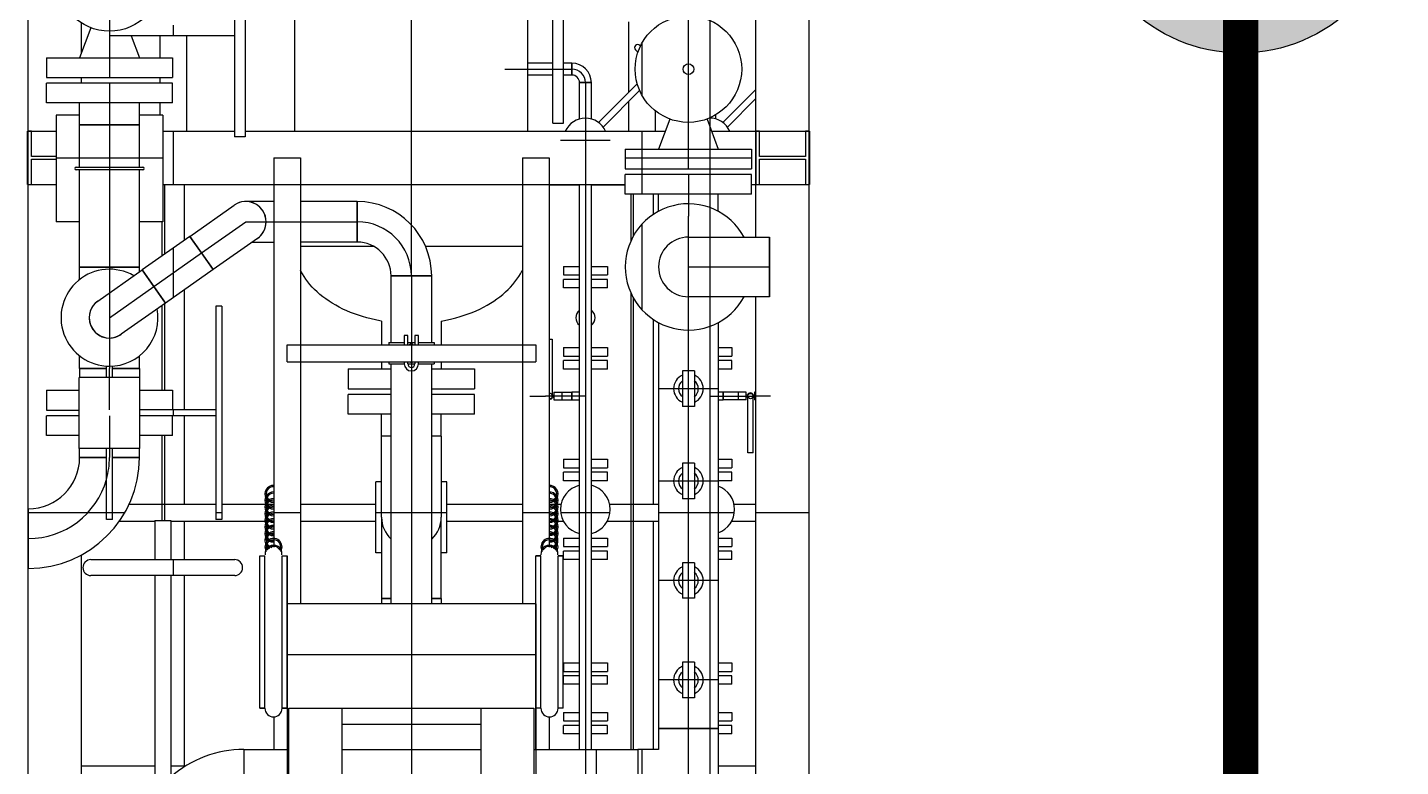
# Model space of a CAD drawing. Header units: inches. Extents: x 517790 to 538444, y 301815 to 302461.
# Drawn here: x 517886.375 to 517890.37, y 302329.163 to 302331.314 of the extents above; entities that cross this region are included whole.
import ezdxf

# ---------------------------------------------------------------- set-up
doc = ezdxf.new("R2010")
doc.units = ezdxf.units.IN
doc.header["$MEASUREMENT"] = 0
doc.layers.add('电气-接地设计-接地线', color=3, linetype='接地线')
doc.layers.add('硅胶总平面底图 工艺装置区', color=253, linetype='Continuous')
doc.styles.add('EESLTYPE', font='TXT.shx')
doc.linetypes.add('接地线', pattern='A,500,["/",EESLTYPE,S=200,R=0,X=0,Y=-100],-200,60,-200', length=960)

# ---------------------------------------------------------------- blocks, each defined once
blk = doc.blocks.new('PTJD2')
at = {"linetype": 'Continuous'}
blk.add_hatch(color=0, dxfattribs=at).paths.add_polyline_path([(150, 0, 1), (-150, 0, 1)])
at = {"color": 0, "linetype": 'Continuous'}
blk.add_circle((0, 0), 150, dxfattribs=at)

msp = doc.modelspace()

# ---------------------------------------------------------------- linework, layer by layer
at = {"layer": '电气-接地设计-接地线', "color": 1, "linetype": '接地线', "ltscale": 0.005, "const_width": 0.1033}
for points in [[(517889.9046, 302320.6489), (517889.9046, 302335.6063)], [(517889.9046, 302326.8538), (517889.9046, 302329.27)]]:
    msp.add_lwpolyline(points, dxfattribs=at)
at = {"layer": '硅胶总平面底图 工艺装置区', "color": 253, "linetype": 'Continuous', "lineweight": -3}
for p, q in [((517886.3758, 302332.8901), (517886.3758, 302329.9134)), ((517888.4941, 302330.7039), (517888.4941, 302332.5254)), ((517888.6491, 302330.7039), (517888.6491, 302332.5308)), ((517887.1529, 302331.0117), (517887.1529, 302331.8564)), ((517886.6135, 302331.7485), (517886.6135, 302331.1679)), ((517887.4918, 302330.5907), (517887.4918, 302331.7014)), ((517886.9772, 302331.6153), (517886.9772, 302331.3053)), ((517887.0082, 302331.6153), (517887.0082, 302331.3053)), ((517887.8307, 302331.0117), (517887.8307, 302331.4915)), ((517888.2978, 302330.9022), (517888.2978, 302331.4828)), ((517886.5308, 302331.3271), (517886.5308, 302331.2368)), ((517886.7995, 302331.2898), (517886.7995, 302331.3208)), ((517887.9031, 302331.0355), (517887.9031, 302331.3455)), ((517887.9341, 302331.0355), (517887.9341, 302331.3455)), ((517888.1247, 302331.1254), (517888.1247, 302331.33)), ((517888.3598, 302331.3346), (517888.3598, 302331.0505)), ((517886.5593, 302331.313), (517886.5266, 302331.2254)), ((517886.6135, 302331.3032), (517886.6135, 302331.2898)), ((517886.9772, 302331.2898), (517886.6135, 302331.2898)), ((517886.6764, 302331.2898), (517886.7004, 302331.2254)), ((517886.7607, 302331.2253), (517886.7607, 302331.2898)), ((517886.8382, 302331.0117), (517886.8382, 302331.2898)), ((517886.9772, 302331.3053), (517886.9772, 302330.9953)), ((517887.0082, 302331.3053), (517887.0082, 302330.9953)), ((517888.1508, 302331.2415), (517888.1438, 302331.2485)), ((517888.1568, 302331.2615), (517888.1583, 302331.26)), ((517888.1635, 302331.1152), (517888.1635, 302331.2699)), ((517886.4298, 302331.2253), (517886.6135, 302331.2253)), ((517886.4298, 302331.2253), (517886.4298, 302331.1679)), ((517886.5266, 302331.2254), (517886.6135, 302331.2254)), ((517886.5308, 302331.2254), (517886.5308, 302331.2253)), ((517886.6135, 302331.2254), (517886.7004, 302331.2254)), ((517886.6135, 302331.2253), (517886.7972, 302331.2253)), ((517886.7972, 302331.2253), (517886.7972, 302331.1679)), ((517887.9031, 302331.2098), (517887.8307, 302331.2098)), ((517887.9588, 302331.2098), (517887.9341, 302331.2098)), ((517887.9588, 302331.2098), (517887.9588, 302331.1753)), ((517887.9588, 302331.1753), (517887.9588, 302331.2098)), ((517886.4298, 302331.1679), (517886.6135, 302331.1679)), ((517886.5308, 302331.1679), (517886.5308, 302331.1514)), ((517886.6135, 302331.1679), (517886.7972, 302331.1679)), ((517886.7607, 302331.1514), (517886.7607, 302331.1679)), ((517887.7633, 302331.1925), (517887.8273, 302331.1925)), ((517887.8273, 302331.1925), (517887.8307, 302331.1925)), ((517887.8307, 302331.1925), (517887.9031, 302331.1925)), ((517887.9031, 302331.1753), (517887.8307, 302331.1753)), ((517887.9031, 302331.1925), (517887.9341, 302331.1925)), ((517887.9341, 302331.1925), (517887.9588, 302331.1925)), ((517887.9588, 302331.1753), (517887.9341, 302331.1753)), ((517887.9588, 302331.1925), (517887.9588, 302331.1925)), ((517887.9588, 302331.1925), (517887.9588, 302331.1925)), ((517886.6135, 302331.1514), (517886.4298, 302331.1514)), ((517886.4298, 302331.094), (517886.4298, 302331.1514)), ((517886.6135, 302331.1514), (517886.6135, 302331.0301)), ((517886.7972, 302331.1514), (517886.6135, 302331.1514)), ((517886.7972, 302331.094), (517886.7972, 302331.1514)), ((517888.0154, 302331.1532), (517887.9809, 302331.1532)), ((517887.9809, 302331.1532), (517888.0154, 302331.1532)), ((517887.9809, 302331.0475), (517887.9809, 302331.1532)), ((517887.9981, 302331.1532), (517887.9981, 302331.1532)), ((517887.9981, 302331.1532), (517887.9981, 302331.1532)), ((517887.9981, 302331.1532), (517887.9981, 302331.0498)), ((517888.0154, 302331.0475), (517888.0154, 302331.1532)), ((517888.1489, 302331.1496), (517888.0364, 302331.0371)), ((517888.1558, 302331.1305), (517888.0494, 302331.0241)), ((517888.4941, 302331.1332), (517888.3981, 302331.0371)), ((517886.6135, 302331.094), (517886.4298, 302331.094)), ((517886.5266, 302331.0301), (517886.5266, 302331.094)), ((517886.7972, 302331.094), (517886.6135, 302331.094)), ((517886.7004, 302331.0301), (517886.7004, 302331.094)), ((517886.7607, 302331.0582), (517886.7607, 302331.094)), ((517888.1247, 302331.0117), (517888.1247, 302331.0995)), ((517888.4941, 302331.1072), (517888.4111, 302331.0241)), ((517886.5266, 302331.0582), (517886.4585, 302331.0582)), ((517886.4585, 302331.0582), (517886.4585, 302330.7482)), ((517886.7685, 302331.0582), (517886.7004, 302331.0582)), ((517886.7685, 302331.0582), (517886.7685, 302330.7482)), ((517887.9031, 302331.0355), (517887.9341, 302331.0355)), ((517887.9981, 302331.0498), (517887.9981, 302331.0252)), ((517888.2022, 302331.0117), (517888.2022, 302331.0705)), ((517888.2436, 302331.0473), (517888.2109, 302330.9597)), ((517888.352, 302331.0473), (517888.3847, 302330.9597)), ((517888.3598, 302331.0505), (517888.3598, 302331.0498)), ((517888.3598, 302331.0498), (517888.3598, 302331.0252)), ((517888.3771, 302331.0475), (517888.3771, 302331.0593)), ((517886.3748, 302331.0117), (517886.3758, 302331.0117)), ((517886.3748, 302331.0117), (517886.3758, 302331.0117)), ((517886.3748, 302330.8567), (517886.3748, 302331.0117)), ((517886.3748, 302330.8567), (517886.3748, 302331.0117)), ((517886.3758, 302331.0117), (517886.3758, 302330.8567)), ((517886.3862, 302331.0117), (517886.3758, 302331.0117)), ((517886.3758, 302331.0117), (517886.4585, 302331.0117)), ((517886.3758, 302330.8567), (517886.3758, 302331.0117)), ((517886.3862, 302330.9378), (517886.3862, 302331.0117)), ((517886.5266, 302331.0301), (517886.7004, 302331.0301)), ((517886.5266, 302330.9073), (517886.5266, 302331.0301)), ((517886.6135, 302331.0301), (517886.5266, 302331.0301)), ((517886.6135, 302331.0301), (517886.6135, 302330.9073)), ((517886.7004, 302331.0301), (517886.6135, 302331.0301)), ((517886.7004, 302330.9073), (517886.7004, 302331.0301)), ((517886.7685, 302331.0117), (517886.9772, 302331.0117)), ((517886.7995, 302330.9342), (517886.7995, 302331.0117)), ((517887.0082, 302330.9953), (517886.9772, 302330.9953)), ((517887.0082, 302331.0117), (517888.2303, 302331.0117)), ((517887.9981, 302331.0252), (517887.9981, 302331.0252)), ((517887.9981, 302331.0252), (517887.9981, 302330.9859)), ((517888.1635, 302330.9342), (517888.1635, 302331.0117)), ((517888.3598, 302331.0252), (517888.3598, 302330.9859)), ((517888.3598, 302331.0252), (517888.3598, 302331.0252)), ((517888.3653, 302331.0117), (517888.6491, 302331.0117)), ((517888.4941, 302331.0117), (517888.4941, 302330.8567)), ((517888.5045, 302331.0117), (517888.4941, 302331.0117)), ((517888.5045, 302330.9378), (517888.5045, 302331.0117)), ((517888.6491, 302331.0117), (517888.6388, 302331.0117)), ((517888.6388, 302331.0117), (517888.6388, 302330.9378)), ((517888.6491, 302330.8567), (517888.6491, 302331.0117)), ((517888.6491, 302331.0117), (517888.6491, 302330.8567)), ((517888.6491, 302331.0117), (517888.6502, 302331.0117)), ((517888.6502, 302331.0117), (517888.6491, 302331.0117)), ((517888.6502, 302331.0117), (517888.6502, 302330.8567)), ((517888.6502, 302330.8567), (517888.6502, 302331.0117)), ((517887.9258, 302330.9859), (517888.0699, 302330.9859)), ((517887.9981, 302330.9859), (517887.9981, 302330.9465)), ((517888.1141, 302330.9596), (517888.2978, 302330.9596)), ((517888.1141, 302330.9596), (517888.1141, 302330.9022)), ((517888.2109, 302330.9597), (517888.3847, 302330.9597)), ((517888.2978, 302330.9596), (517888.4815, 302330.9596)), ((517888.3598, 302330.9859), (517888.3598, 302330.9465)), ((517888.4815, 302330.9596), (517888.4815, 302330.9022)), ((517886.4585, 302330.9378), (517886.3862, 302330.9378)), ((517886.3862, 302330.8567), (517886.3862, 302330.9306)), ((517886.3862, 302330.9306), (517886.4585, 302330.9306)), ((517886.4585, 302330.9342), (517886.7685, 302330.9342)), ((517886.7995, 302330.8567), (517886.7995, 302330.9342)), ((517887.0914, 302330.9342), (517887.1689, 302330.9342)), ((517887.0914, 302330.9342), (517887.0914, 302329.8013)), ((517887.1689, 302330.9342), (517887.1689, 302329.6366)), ((517887.8147, 302330.9342), (517887.8147, 302329.6366)), ((517887.8147, 302330.9342), (517887.8922, 302330.9342)), ((517887.8922, 302330.9342), (517887.8922, 302329.8013)), ((517887.9981, 302330.9465), (517887.9981, 302330.9465)), ((517887.9981, 302330.9465), (517887.9981, 302330.9465)), ((517887.9981, 302330.9465), (517887.9981, 302330.8567)), ((517888.1141, 302330.9342), (517888.4815, 302330.9342)), ((517888.1635, 302330.8283), (517888.1635, 302330.9342)), ((517888.3598, 302330.9465), (517888.3598, 302328.9784)), ((517888.3598, 302330.9465), (517888.3598, 302330.9465)), ((517888.3598, 302330.9465), (517888.3598, 302330.9465)), ((517888.6388, 302330.9378), (517888.5045, 302330.9378)), ((517888.5045, 302330.8567), (517888.5045, 302330.9306)), ((517888.5045, 302330.9306), (517888.6388, 302330.9306)), ((517888.6388, 302330.9306), (517888.6388, 302330.8567)), ((517886.5164, 302330.9073), (517886.7106, 302330.9073)), ((517886.7106, 302330.8991), (517886.5164, 302330.8991)), ((517886.5266, 302330.6167), (517886.5266, 302330.8991)), ((517886.6135, 302330.9073), (517886.6135, 302330.8991)), ((517886.6135, 302330.8991), (517886.6135, 302330.6167)), ((517886.7004, 302330.6167), (517886.7004, 302330.8991)), ((517888.1141, 302330.9022), (517888.2978, 302330.9022)), ((517888.2978, 302330.8857), (517888.1141, 302330.8857)), ((517888.1141, 302330.8283), (517888.1141, 302330.8857)), ((517888.2978, 302330.9022), (517888.4815, 302330.9022)), ((517888.2978, 302330.8857), (517888.2978, 302330.8007)), ((517888.4815, 302330.8857), (517888.2978, 302330.8857)), ((517888.4815, 302330.8283), (517888.4815, 302330.8857)), ((517886.3758, 302330.8567), (517886.3748, 302330.8567)), ((517886.3748, 302330.8567), (517886.3758, 302330.8567)), ((517886.3758, 302330.8567), (517886.3862, 302330.8567)), ((517886.3758, 302330.8567), (517886.4585, 302330.8567)), ((517886.7685, 302330.8567), (517888.1141, 302330.8567)), ((517886.7731, 302330.8567), (517886.7731, 302330.6537)), ((517886.832, 302330.6952), (517886.832, 302330.8567)), ((517887.8922, 302330.8563), (517887.9809, 302330.8563)), ((517887.9809, 302329.2128), (517887.9809, 302330.8567)), ((517887.9981, 302330.8567), (517887.9981, 302329.2128)), ((517888.0154, 302329.2128), (517888.0154, 302330.8567)), ((517888.0154, 302330.8563), (517888.1141, 302330.8563)), ((517888.4815, 302330.8567), (517888.6491, 302330.8567)), ((517888.4815, 302330.8563), (517888.482, 302330.8563)), ((517888.482, 302330.8563), (517888.482, 302330.8567)), ((517888.4941, 302330.8567), (517888.5045, 302330.8567)), ((517888.6388, 302330.8567), (517888.6491, 302330.8567)), ((517888.6502, 302330.8567), (517888.6491, 302330.8567)), ((517888.6502, 302330.8567), (517888.6491, 302330.8567)), ((517886.8473, 302330.7059), (517886.9761, 302330.7965)), ((517887.0914, 302330.8073), (517887.01, 302330.8073)), ((517887.3343, 302330.8073), (517887.1689, 302330.8073)), ((517887.3343, 302330.8073), (517887.3343, 302330.6891)), ((517887.3343, 302330.6891), (517887.3343, 302330.8073)), ((517888.2978, 302330.8283), (517888.1141, 302330.8283)), ((517888.1309, 302330.6938), (517888.1309, 302330.8283)), ((517888.1371, 302330.8283), (517888.1371, 302330.706)), ((517888.196, 302330.7699), (517888.196, 302330.8283)), ((517888.2109, 302330.7788), (517888.2109, 302330.8283)), ((517888.4815, 302330.8283), (517888.2978, 302330.8283)), ((517888.2978, 302330.8007), (517888.2978, 302330.7645)), ((517888.3847, 302330.7788), (517888.3847, 302330.8283)), ((517888.2978, 302330.4695), (517888.2978, 302330.7645)), ((517888.2978, 302330.7645), (517888.2978, 302330.7644)), ((517888.2978, 302330.7644), (517888.2978, 302330.7644)), ((517886.5266, 302330.7482), (517886.4585, 302330.7482)), ((517886.7685, 302330.7482), (517886.7004, 302330.7482)), ((517886.7669, 302330.6494), (517886.7669, 302330.7482)), ((517886.8812, 302330.6576), (517887.01, 302330.7482)), ((517887.01, 302330.7482), (517887.0691, 302330.7482)), ((517887.0691, 302330.7482), (517887.0914, 302330.7482)), ((517887.0914, 302330.7482), (517887.1675, 302330.7482)), ((517887.1675, 302330.7482), (517887.1689, 302330.7482)), ((517887.1675, 302330.7482), (517887.1675, 302330.7482)), ((517887.1675, 302330.7482), (517887.1675, 302330.7482)), ((517887.1689, 302330.7482), (517887.3343, 302330.7482)), ((517887.3343, 302330.7482), (517887.3343, 302330.7482)), ((517887.3344, 302330.7482), (517887.3343, 302330.7482)), ((517888.1635, 302330.4916), (517888.1635, 302330.7423)), ((517886.8473, 302330.7059), (517886.7083, 302330.6081)), ((517886.8812, 302330.6576), (517886.8473, 302330.7059)), ((517886.8473, 302330.7059), (517886.9152, 302330.6093)), ((517887.044, 302330.6999), (517886.9152, 302330.6093)), ((517887.0287, 302330.6891), (517887.0914, 302330.6891)), ((517887.3343, 302330.6891), (517887.1689, 302330.6891)), ((517887.3837, 302330.6759), (517887.1689, 302330.6759)), ((517887.3837, 302330.6759), (517887.1689, 302330.6759)), ((517887.8147, 302330.6759), (517887.5334, 302330.6759)), ((517887.8147, 302330.6759), (517887.5334, 302330.6759)), ((517888.2978, 302330.7039), (517888.534, 302330.7039)), ((517888.534, 302330.53), (517888.534, 302330.7039)), ((517888.534, 302330.7039), (517888.534, 302330.53)), ((517888.6491, 302330.53), (517888.6491, 302330.7039)), ((517886.7423, 302330.5598), (517886.8812, 302330.6576)), ((517886.7995, 302330.5279), (517886.7995, 302330.6723)), ((517886.9152, 302330.6093), (517886.8812, 302330.6576)), ((517886.8813, 302330.6576), (517886.8812, 302330.6576)), ((517886.8813, 302330.6576), (517886.8813, 302330.6576)), ((517886.6135, 302330.6167), (517886.5266, 302330.6167)), ((517886.5266, 302330.5803), (517886.5266, 302330.6167)), ((517886.5266, 302330.6167), (517886.7004, 302330.6167)), ((517886.5308, 302330.6167), (517886.5308, 302330.6167)), ((517886.5795, 302330.5175), (517886.7083, 302330.6081)), ((517886.6135, 302330.6167), (517886.6135, 302330.6167)), ((517886.6135, 302330.6167), (517886.6135, 302330.6103)), ((517886.7004, 302330.6167), (517886.6135, 302330.6167)), ((517886.6135, 302330.6103), (517886.6135, 302330.3217)), ((517886.7004, 302330.6026), (517886.7004, 302330.6167)), ((517886.7423, 302330.5598), (517886.7083, 302330.6081)), ((517886.7083, 302330.6081), (517886.7763, 302330.5115)), ((517886.9152, 302330.6093), (517886.7763, 302330.5115)), ((517887.9342, 302330.6185), (517887.9809, 302330.6185)), ((517887.9342, 302330.6185), (517887.9342, 302330.5939)), ((517888.0154, 302330.6185), (517888.0621, 302330.6185)), ((517888.0621, 302330.6185), (517888.0621, 302330.5939)), ((517888.2978, 302330.6169), (517888.534, 302330.6169)), ((517888.534, 302330.6169), (517888.534, 302330.6169)), ((517888.534, 302330.6169), (517888.534, 302330.6169)), ((517886.6135, 302330.4692), (517886.7423, 302330.5598)), ((517886.7763, 302330.5115), (517886.7423, 302330.5598)), ((517886.7423, 302330.5598), (517886.7423, 302330.5598)), ((517886.7423, 302330.5598), (517886.7423, 302330.5598)), ((517887.5509, 302330.5907), (517887.4328, 302330.5907)), ((517887.4328, 302330.5907), (517887.5509, 302330.5907)), ((517887.4328, 302330.3969), (517887.4328, 302330.5907)), ((517887.4918, 302330.5907), (517887.4918, 302330.5907)), ((517887.4918, 302330.5907), (517887.4918, 302330.5907)), ((517887.4918, 302330.5907), (517887.4918, 302330.3969)), ((517887.5509, 302330.3969), (517887.5509, 302330.5907)), ((517887.9342, 302330.5939), (517887.9809, 302330.5939)), ((517887.9809, 302330.5807), (517887.9342, 302330.5807)), ((517887.9342, 302330.5562), (517887.9342, 302330.5807)), ((517887.9809, 302330.5562), (517887.9342, 302330.5562)), ((517888.0154, 302330.5939), (517888.0621, 302330.5939)), ((517888.0621, 302330.5807), (517888.0154, 302330.5807)), ((517888.0621, 302330.5562), (517888.0154, 302330.5562)), ((517888.0621, 302330.5562), (517888.0621, 302330.5807)), ((517886.832, 302330.2011), (517886.832, 302330.5508)), ((517888.1309, 302329.2128), (517888.1309, 302330.5401)), ((517888.1371, 302330.5279), (517888.1371, 302329.2128)), ((517888.534, 302330.53), (517888.2978, 302330.53)), ((517888.4941, 302328.0566), (517888.4941, 302330.53)), ((517888.6491, 302323.236), (517888.6491, 302330.53)), ((517886.7763, 302330.5115), (517886.6475, 302330.4209)), ((517886.7669, 302330.2579), (517886.7669, 302330.505)), ((517886.7731, 302330.5093), (517886.7731, 302330.2579)), ((517886.9225, 302330.5023), (517886.9225, 302329.8823)), ((517886.94, 302330.5023), (517886.9225, 302330.5023)), ((517886.94, 302330.5023), (517886.94, 302329.8823)), ((517887.4049, 302330.4591), (517887.4049, 302330.3907)), ((517887.5788, 302330.4591), (517887.5788, 302330.3907)), ((517888.196, 302329.9257), (517888.196, 302330.464)), ((517888.2109, 302330.4551), (517888.2109, 302330.2625)), ((517888.2978, 302330.4694), (517888.2978, 302330.4695)), ((517888.2978, 302330.4332), (517888.2978, 302330.4694)), ((517888.3847, 302330.4551), (517888.3847, 302330.2625)), ((517887.4257, 302330.3969), (517887.4711, 302330.3969)), ((517887.4257, 302330.3969), (517887.4257, 302330.3907)), ((517887.4711, 302330.4175), (517887.4711, 302330.3907)), ((517887.4815, 302330.4175), (517887.4711, 302330.4175)), ((517887.4815, 302330.3907), (517887.4815, 302330.4175)), ((517887.4815, 302330.3969), (517887.5021, 302330.3969)), ((517887.4918, 302330.3969), (517887.4918, 302330.3349)), ((517887.5125, 302330.4175), (517887.5021, 302330.4175)), ((517887.5021, 302330.4175), (517887.5021, 302330.3907)), ((517887.5125, 302330.3907), (517887.5125, 302330.4175)), ((517887.5125, 302330.3969), (517887.5579, 302330.3969)), ((517887.5579, 302330.3969), (517887.5579, 302330.3907)), ((517887.8922, 302330.4065), (517887.8941, 302330.4065)), ((517887.8941, 302330.4065), (517887.9018, 302330.4065)), ((517887.9018, 302330.4065), (517887.9018, 302330.2411)), ((517888.2978, 302330.3142), (517888.2978, 302330.4332)), ((517886.5266, 302330.3217), (517886.5266, 302330.3581)), ((517886.7004, 302330.3217), (517886.7004, 302330.3581)), ((517887.1302, 302330.3411), (517887.1302, 302330.3907)), ((517887.1302, 302330.3907), (517887.8535, 302330.3907)), ((517887.8535, 302330.3907), (517887.8535, 302330.3411)), ((517887.9342, 302330.3823), (517887.9809, 302330.3823)), ((517887.9342, 302330.3823), (517887.9342, 302330.3577)), ((517887.9342, 302330.3577), (517887.9809, 302330.3577)), ((517888.0154, 302330.3823), (517888.0621, 302330.3823)), ((517888.0154, 302330.3577), (517888.0621, 302330.3577)), ((517888.0621, 302330.3823), (517888.0621, 302330.3577)), ((517888.3847, 302330.3823), (517888.4238, 302330.3823)), ((517888.3847, 302330.3577), (517888.4238, 302330.3577)), ((517888.4238, 302330.3823), (517888.4238, 302330.3577)), ((517886.5266, 302330.3217), (517886.6047, 302330.3217)), ((517886.5266, 302330.3217), (517886.5266, 302330.2956)), ((517886.6047, 302330.3217), (517886.5266, 302330.3217)), ((517886.6047, 302330.2956), (517886.6047, 302330.3284)), ((517886.6135, 302330.2011), (517886.6135, 302330.3217)), ((517886.6135, 302330.3217), (517886.6135, 302330.3217)), ((517886.6135, 302330.3217), (517886.6135, 302330.3217)), ((517886.6223, 302330.2956), (517886.6223, 302330.3284)), ((517886.6223, 302330.3217), (517886.7004, 302330.3217)), ((517886.7004, 302330.3217), (517886.6223, 302330.3217)), ((517886.7004, 302330.3217), (517886.7004, 302330.2956)), ((517887.1302, 302330.3411), (517887.8535, 302330.3411)), ((517887.3081, 302330.32), (517887.4328, 302330.32)), ((517887.3081, 302330.32), (517887.3081, 302330.2625)), ((517887.4049, 302330.3411), (517887.4049, 302330.32)), ((517887.4257, 302330.3411), (517887.4257, 302330.3349)), ((517887.4257, 302330.3349), (517887.4711, 302330.3349)), ((517887.4328, 302329.6366), (517887.4328, 302330.3349)), ((517887.4711, 302330.3411), (517887.4711, 302330.3349)), ((517887.4815, 302330.3349), (517887.4815, 302330.3411)), ((517887.4815, 302330.3349), (517887.5021, 302330.3349)), ((517887.4918, 302330.3349), (517887.4918, 302330.3245)), ((517887.4918, 302330.3245), (517887.4918, 302330.3142)), ((517887.5021, 302330.3411), (517887.5021, 302330.3349)), ((517887.5125, 302330.3349), (517887.5125, 302330.3411)), ((517887.5125, 302330.3349), (517887.5579, 302330.3349)), ((517887.5509, 302329.6366), (517887.5509, 302330.3349)), ((517887.5509, 302330.32), (517887.6755, 302330.32)), ((517887.5579, 302330.3411), (517887.5579, 302330.3349)), ((517887.5788, 302330.3411), (517887.5788, 302330.32)), ((517887.6755, 302330.32), (517887.6755, 302330.2625)), ((517887.9809, 302330.3445), (517887.9342, 302330.3445)), ((517887.9342, 302330.3199), (517887.9342, 302330.3445)), ((517887.9809, 302330.3199), (517887.9342, 302330.3199)), ((517888.0621, 302330.3445), (517888.0154, 302330.3445)), ((517888.0621, 302330.3199), (517888.0154, 302330.3199)), ((517888.0621, 302330.3199), (517888.0621, 302330.3445)), ((517888.4238, 302330.3445), (517888.3847, 302330.3445)), ((517888.4238, 302330.3199), (517888.3847, 302330.3199)), ((517888.4238, 302330.3199), (517888.4238, 302330.3445)), ((517886.7013, 302330.2956), (517886.5257, 302330.2956)), ((517886.5257, 302330.0889), (517886.5257, 302330.2956)), ((517886.7013, 302330.0889), (517886.7013, 302330.2956)), ((517887.4918, 302330.3142), (517887.4918, 302329.6366)), ((517888.2806, 302330.3142), (517888.2806, 302330.2625)), ((517888.315, 302330.3142), (517888.2806, 302330.3142)), ((517888.2978, 302330.2625), (517888.2978, 302330.3142)), ((517888.315, 302330.3142), (517888.315, 302330.2625)), ((517886.4298, 302330.2579), (517886.5257, 302330.2579)), ((517886.4298, 302330.2579), (517886.4298, 302330.2004)), ((517886.7013, 302330.2579), (517886.7972, 302330.2579)), ((517886.7972, 302330.2579), (517886.7972, 302330.2011)), ((517887.3081, 302330.2625), (517887.4328, 302330.2625)), ((517887.4328, 302330.246), (517887.3081, 302330.246)), ((517887.3081, 302330.1886), (517887.3081, 302330.246)), ((517887.5509, 302330.2625), (517887.6755, 302330.2625)), ((517887.6755, 302330.246), (517887.5509, 302330.246)), ((517887.6755, 302330.1886), (517887.6755, 302330.246)), ((517887.836, 302330.2411), (517887.8819, 302330.2411)), ((517887.8819, 302330.2411), (517887.8819, 302330.2411)), ((517887.8819, 302330.2411), (517887.8819, 302330.2411)), ((517887.8922, 302330.2411), (517887.8819, 302330.2411)), ((517887.9063, 302330.2411), (517887.8922, 302330.2411)), ((517887.9027, 302330.2438), (517887.9063, 302330.2449)), ((517887.9027, 302330.2385), (517887.9063, 302330.2374)), ((517887.9063, 302330.2521), (517887.9063, 302330.2301)), ((517887.9063, 302330.2521), (517887.9588, 302330.2521)), ((517887.93, 302330.2411), (517887.9063, 302330.2411)), ((517887.93, 302330.2301), (517887.93, 302330.2521)), ((517887.9588, 302330.2411), (517887.93, 302330.2411)), ((517887.9588, 302330.2521), (517887.9588, 302330.2301)), ((517887.9588, 302330.2411), (517887.9588, 302330.2521)), ((517887.9809, 302330.2521), (517887.9588, 302330.2521)), ((517887.9588, 302330.2411), (517887.9588, 302330.2411)), ((517887.9588, 302330.2411), (517887.9588, 302330.2411)), ((517887.9809, 302330.2411), (517887.9588, 302330.2411)), ((517887.9588, 302330.2301), (517887.9588, 302330.2411)), ((517887.9981, 302330.2411), (517887.9809, 302330.2411)), ((517888.3847, 302330.2625), (517888.2109, 302330.2625)), ((517888.2109, 302330.2625), (517888.2109, 302329.9939)), ((517888.2806, 302330.2625), (517888.2806, 302330.2109)), ((517888.2978, 302330.2109), (517888.2978, 302330.2625)), ((517888.2978, 302330.2625), (517888.2978, 302330.2625)), ((517888.2978, 302330.2625), (517888.2978, 302330.2625)), ((517888.315, 302330.2625), (517888.315, 302330.2109)), ((517888.3598, 302330.2411), (517888.3847, 302330.2411)), ((517888.3847, 302330.2625), (517888.3847, 302329.9939)), ((517888.3992, 302330.2521), (517888.3847, 302330.2521)), ((517888.3847, 302330.2411), (517888.3992, 302330.2411)), ((517888.3992, 302330.2521), (517888.3992, 302330.2411)), ((517888.3992, 302330.2301), (517888.3992, 302330.2521)), ((517888.466, 302330.2521), (517888.3992, 302330.2521)), ((517888.3992, 302330.2411), (517888.3992, 302330.2411)), ((517888.3992, 302330.2411), (517888.3992, 302330.2411)), ((517888.3992, 302330.2411), (517888.3992, 302330.2301)), ((517888.3992, 302330.2411), (517888.4423, 302330.2411)), ((517888.4423, 302330.2521), (517888.4423, 302330.2301)), ((517888.4423, 302330.2411), (517888.466, 302330.2411)), ((517888.466, 302330.2301), (517888.466, 302330.2521)), ((517888.4696, 302330.2438), (517888.466, 302330.2449)), ((517888.466, 302330.2411), (517888.4904, 302330.2411)), ((517888.4696, 302330.2385), (517888.466, 302330.2374)), ((517888.4705, 302330.0758), (517888.4705, 302330.2411)), ((517888.486, 302330.0758), (517888.486, 302330.2411)), ((517888.4868, 302330.2438), (517888.4904, 302330.2449)), ((517888.4868, 302330.2385), (517888.4904, 302330.2374)), ((517888.4904, 302330.2521), (517888.4904, 302330.2411)), ((517888.4941, 302330.2521), (517888.4904, 302330.2521)), ((517888.5364, 302330.2411), (517888.4904, 302330.2411)), ((517888.4904, 302330.2411), (517888.4904, 302330.2411)), ((517888.4904, 302330.2411), (517888.4904, 302330.2411)), ((517888.4904, 302330.2411), (517888.4904, 302330.2301)), ((517886.4298, 302330.2004), (517886.5257, 302330.2004)), ((517886.9225, 302330.2011), (517886.7013, 302330.2011)), ((517886.7995, 302330.1835), (517886.7995, 302330.2011)), ((517887.9063, 302330.2301), (517887.9588, 302330.2301)), ((517887.9588, 302330.2301), (517887.9809, 302330.2301)), ((517888.315, 302330.2109), (517888.2806, 302330.2109)), ((517888.2978, 302330.0455), (517888.2978, 302330.2109)), ((517888.3847, 302330.2301), (517888.3992, 302330.2301)), ((517888.466, 302330.2301), (517888.3992, 302330.2301)), ((517888.4941, 302330.2301), (517888.4904, 302330.2301)), ((517886.5257, 302330.1839), (517886.4298, 302330.1839)), ((517886.4298, 302330.1265), (517886.4298, 302330.1839)), ((517886.6135, 302330.1835), (517886.6135, 302330.0626)), ((517886.9225, 302330.1835), (517886.7013, 302330.1835)), ((517886.7972, 302330.1265), (517886.7972, 302330.1835)), ((517886.832, 302329.9257), (517886.832, 302330.1835)), ((517887.4328, 302330.1886), (517887.3081, 302330.1886)), ((517887.4049, 302330.1247), (517887.4049, 302330.1886)), ((517887.6755, 302330.1886), (517887.5509, 302330.1886)), ((517887.5788, 302330.1247), (517887.5788, 302330.1886)), ((517886.5257, 302330.1265), (517886.4298, 302330.1265)), ((517886.7972, 302330.1265), (517886.7013, 302330.1265)), ((517886.7669, 302329.8788), (517886.7669, 302330.1265)), ((517886.7731, 302330.1265), (517886.7731, 302329.8788)), ((517887.4328, 302330.1247), (517887.4049, 302330.1247)), ((517887.4328, 302330.1247), (517887.4049, 302330.1247)), ((517887.4049, 302329.8885), (517887.4049, 302330.1247)), ((517887.5788, 302330.1247), (517887.5509, 302330.1247)), ((517887.5788, 302330.1247), (517887.5509, 302330.1247)), ((517887.5788, 302330.1247), (517887.5788, 302329.8885)), ((517886.7013, 302330.0889), (517886.5257, 302330.0889)), ((517886.5266, 302330.0626), (517886.5266, 302330.0889)), ((517886.6047, 302329.8823), (517886.6047, 302330.0889)), ((517886.6223, 302329.8823), (517886.6223, 302330.0889)), ((517886.7004, 302330.0626), (517886.7004, 302330.0889)), ((517888.4782, 302330.0758), (517888.4705, 302330.0758)), ((517888.486, 302330.0758), (517888.4782, 302330.0758)), ((517886.6047, 302330.0626), (517886.5266, 302330.0626)), ((517886.5266, 302330.0626), (517886.6047, 302330.0626)), ((517886.6135, 302330.0626), (517886.6135, 302330.0626)), ((517886.6135, 302330.0626), (517886.6135, 302330.0626)), ((517886.7004, 302330.0626), (517886.6223, 302330.0626)), ((517886.6223, 302330.0626), (517886.7004, 302330.0626)), ((517887.9342, 302330.0572), (517887.9809, 302330.0572)), ((517887.9342, 302330.0572), (517887.9342, 302330.0326)), ((517888.0154, 302330.0572), (517888.0621, 302330.0572)), ((517888.0621, 302330.0572), (517888.0621, 302330.0326)), ((517888.2806, 302330.0455), (517888.2806, 302329.9939)), ((517888.315, 302330.0455), (517888.2806, 302330.0455)), ((517888.2978, 302329.9939), (517888.2978, 302330.0455)), ((517888.315, 302330.0455), (517888.315, 302329.9939)), ((517888.3847, 302330.0572), (517888.4238, 302330.0572)), ((517888.4238, 302330.0572), (517888.4238, 302330.0326)), ((517887.9342, 302330.0326), (517887.9809, 302330.0326)), ((517887.9809, 302330.0195), (517887.9342, 302330.0195)), ((517887.9342, 302329.9949), (517887.9342, 302330.0195)), ((517888.0154, 302330.0326), (517888.0621, 302330.0326)), ((517888.0621, 302330.0195), (517888.0154, 302330.0195)), ((517888.0621, 302329.9949), (517888.0621, 302330.0195)), ((517888.3847, 302330.0326), (517888.4238, 302330.0326)), ((517888.4238, 302330.0195), (517888.3847, 302330.0195)), ((517888.4238, 302329.9949), (517888.4238, 302330.0195)), ((517887.4049, 302329.9919), (517887.3885, 302329.9919)), ((517887.3885, 302329.7852), (517887.3885, 302329.9919)), ((517887.5951, 302329.9919), (517887.5788, 302329.9919)), ((517887.5951, 302329.7852), (517887.5951, 302329.9919)), ((517887.9809, 302329.9949), (517887.9342, 302329.9949)), ((517888.0621, 302329.9949), (517888.0154, 302329.9949)), ((517888.3847, 302329.9939), (517888.2109, 302329.9939)), ((517888.2109, 302329.9939), (517888.2109, 302329.7045)), ((517888.2806, 302329.9939), (517888.2806, 302329.9422)), ((517888.2978, 302329.9422), (517888.2978, 302329.9939)), ((517888.2978, 302329.9939), (517888.2978, 302329.9939)), ((517888.2978, 302329.9939), (517888.2978, 302329.9939)), ((517888.315, 302329.9939), (517888.315, 302329.9422)), ((517888.4238, 302329.9949), (517888.3847, 302329.9949)), ((517888.3847, 302329.9939), (517888.3847, 302329.7045)), ((517886.9225, 302329.9257), (517886.67, 302329.9257)), ((517887.0914, 302329.9257), (517886.94, 302329.9257)), ((517887.3885, 302329.9257), (517887.1689, 302329.9257)), ((517887.8147, 302329.9257), (517887.5951, 302329.9257)), ((517887.9273, 302329.9257), (517887.8922, 302329.9257)), ((517888.2109, 302329.9257), (517888.069, 302329.9257)), ((517888.315, 302329.9422), (517888.2806, 302329.9422)), ((517888.2978, 302329.7562), (517888.2978, 302329.9422)), ((517888.4941, 302329.9257), (517888.4307, 302329.9257)), ((517886.3758, 302329.9134), (517886.3758, 302329.7395)), ((517886.657, 302329.9009), (517886.3758, 302329.9009)), ((517886.3773, 302329.9134), (517886.3773, 302329.7395)), ((517886.3773, 302329.7395), (517886.3773, 302329.9134)), ((517886.6223, 302329.8823), (517886.6047, 302329.8823)), ((517886.7452, 302329.8761), (517886.6411, 302329.8761)), ((517886.7452, 302329.8788), (517886.7917, 302329.8788)), ((517886.7452, 302329.8788), (517886.7452, 302329.7652)), ((517886.7917, 302329.8788), (517886.7917, 302329.7652)), ((517887.0914, 302329.8761), (517886.7917, 302329.8761)), ((517886.832, 302329.7652), (517886.832, 302329.8761)), ((517886.94, 302329.9009), (517886.9225, 302329.9009)), ((517886.94, 302329.8823), (517886.9225, 302329.8823)), ((517887.1689, 302329.9009), (517887.0914, 302329.9009)), ((517887.3885, 302329.8761), (517887.1689, 302329.8761)), ((517887.5951, 302329.9009), (517887.3885, 302329.9009)), ((517887.4049, 302329.8885), (517887.4049, 302329.6523)), ((517887.5788, 302329.6523), (517887.5788, 302329.8885)), ((517887.8147, 302329.8761), (517887.5951, 302329.8761)), ((517887.8922, 302329.9009), (517887.8147, 302329.9009)), ((517887.9349, 302329.8761), (517887.8922, 302329.8761)), ((517888.0697, 302329.9009), (517887.9266, 302329.9009)), ((517888.2109, 302329.8761), (517888.0614, 302329.8761)), ((517888.196, 302329.2128), (517888.196, 302329.8761)), ((517888.4314, 302329.9009), (517888.2109, 302329.9009)), ((517888.4941, 302329.8761), (517888.423, 302329.8761)), ((517888.6491, 302329.9009), (517888.4941, 302329.9009)), ((517886.3773, 302329.8264), (517886.3773, 302329.8264)), ((517886.3773, 302329.8264), (517886.3773, 302329.8264)), ((517887.9342, 302329.8276), (517887.9809, 302329.8276)), ((517887.9342, 302329.8276), (517887.9342, 302329.803)), ((517887.9342, 302329.803), (517887.9809, 302329.803)), ((517888.0154, 302329.8276), (517888.0621, 302329.8276)), ((517888.0154, 302329.803), (517888.0621, 302329.803)), ((517888.0621, 302329.8276), (517888.0621, 302329.803)), ((517888.3847, 302329.8276), (517888.4238, 302329.8276)), ((517888.3847, 302329.803), (517888.4238, 302329.803)), ((517888.4238, 302329.8276), (517888.4238, 302329.803)), ((517886.5308, 302329.7783), (517886.5308, 302323.7775)), ((517886.5592, 302329.7652), (517886.9777, 302329.7652)), ((517886.7995, 302329.7187), (517886.7995, 302329.7652)), ((517887.0509, 302329.7764), (517887.0657, 302329.7764)), ((517887.0509, 302329.3326), (517887.0509, 302329.7764)), ((517887.0509, 302329.7764), (517887.0657, 302329.7764)), ((517887.0657, 302329.3326), (517887.0657, 302329.7764)), ((517887.1155, 302329.7764), (517887.1304, 302329.7764)), ((517887.1155, 302329.7764), (517887.1304, 302329.7764)), ((517887.1155, 302329.3326), (517887.1155, 302329.7764)), ((517887.1302, 302329.7764), (517887.1302, 302329.3326)), ((517887.1304, 302329.3326), (517887.1304, 302329.7764)), ((517887.4049, 302329.7852), (517887.3885, 302329.7852)), ((517887.5951, 302329.7852), (517887.5788, 302329.7852)), ((517887.8537, 302329.7764), (517887.8685, 302329.7764)), ((517887.8685, 302329.7764), (517887.8537, 302329.7764)), ((517887.8537, 302329.6366), (517887.8537, 302329.7764)), ((517887.8685, 302329.3326), (517887.8685, 302329.7764)), ((517887.9184, 302329.7764), (517887.9332, 302329.7764)), ((517887.9332, 302329.7764), (517887.9184, 302329.7764)), ((517887.9184, 302329.3326), (517887.9184, 302329.7764)), ((517887.9332, 302329.3326), (517887.9332, 302329.7764)), ((517887.9809, 302329.7898), (517887.9342, 302329.7898)), ((517887.9342, 302329.7652), (517887.9342, 302329.7898)), ((517887.9809, 302329.7652), (517887.9342, 302329.7652)), ((517888.0621, 302329.7898), (517888.0154, 302329.7898)), ((517888.0621, 302329.7652), (517888.0154, 302329.7652)), ((517888.0621, 302329.7652), (517888.0621, 302329.7898)), ((517888.2806, 302329.7562), (517888.2806, 302329.7045)), ((517888.315, 302329.7562), (517888.2806, 302329.7562)), ((517888.2978, 302329.7045), (517888.2978, 302329.7562)), ((517888.315, 302329.7562), (517888.315, 302329.7045)), ((517888.4238, 302329.7898), (517888.3847, 302329.7898)), ((517888.4238, 302329.7652), (517888.3847, 302329.7652)), ((517888.4238, 302329.7652), (517888.4238, 302329.7898)), ((517886.3758, 302329.7395), (517886.3758, 302323.7775)), ((517886.9777, 302329.7187), (517886.5592, 302329.7187)), ((517886.7452, 302329.7187), (517886.7452, 302328.9012)), ((517886.7917, 302329.7187), (517886.7917, 302328.9012)), ((517886.832, 302329.1646), (517886.832, 302329.7187)), ((517888.3847, 302329.7045), (517888.2109, 302329.7045)), ((517888.2109, 302329.7045), (517888.2109, 302329.4152)), ((517888.2806, 302329.7045), (517888.2806, 302329.6529)), ((517888.2978, 302329.6529), (517888.2978, 302329.7045)), ((517888.2978, 302329.7045), (517888.2978, 302329.7045)), ((517888.2978, 302329.7045), (517888.2978, 302329.7045)), ((517888.315, 302329.7045), (517888.315, 302329.6529)), ((517888.3847, 302329.7045), (517888.3847, 302329.4152)), ((517887.8537, 302329.6366), (517887.1304, 302329.6366)), ((517887.1304, 302329.6366), (517887.1304, 302329.6284)), ((517887.4049, 302329.6523), (517887.4328, 302329.6523)), ((517887.4049, 302329.6523), (517887.4049, 302329.6366)), ((517887.4328, 302329.6523), (517887.4049, 302329.6523)), ((517887.4918, 302329.6366), (517887.4918, 302328.6151)), ((517887.5509, 302329.6523), (517887.5788, 302329.6523)), ((517887.5788, 302329.6523), (517887.5509, 302329.6523)), ((517887.5788, 302329.6523), (517887.5788, 302329.6366)), ((517887.8535, 302329.6366), (517887.8535, 302328.6151)), ((517887.8537, 302329.6284), (517887.8537, 302329.6366)), ((517888.315, 302329.6529), (517888.2806, 302329.6529)), ((517888.2978, 302329.4669), (517888.2978, 302329.6529)), ((517887.8537, 302329.4887), (517887.8537, 302329.6284)), ((517887.1304, 302329.4887), (517887.1304, 302329.4805)), ((517887.1304, 302329.4887), (517887.8537, 302329.4887)), ((517887.8537, 302329.4805), (517887.8537, 302329.4887)), ((517887.8537, 302329.3326), (517887.8537, 302329.4805)), ((517887.9342, 302329.4647), (517887.9809, 302329.4647)), ((517887.9342, 302329.4647), (517887.9342, 302329.4401)), ((517887.9342, 302329.4401), (517887.9809, 302329.4401)), ((517888.0154, 302329.4647), (517888.0621, 302329.4647)), ((517888.0154, 302329.4401), (517888.0621, 302329.4401)), ((517888.0621, 302329.4647), (517888.0621, 302329.4401)), ((517888.2806, 302329.4669), (517888.2806, 302329.4152)), ((517888.315, 302329.4669), (517888.2806, 302329.4669)), ((517888.2978, 302329.4152), (517888.2978, 302329.4669)), ((517888.315, 302329.4669), (517888.315, 302329.4152)), ((517888.3847, 302329.4647), (517888.4238, 302329.4647)), ((517888.3847, 302329.4401), (517888.4238, 302329.4401)), ((517888.4238, 302329.4647), (517888.4238, 302329.4401)), ((517887.9809, 302329.427), (517887.9342, 302329.427)), ((517887.9342, 302329.4024), (517887.9342, 302329.427)), ((517887.9809, 302329.4024), (517887.9342, 302329.4024)), ((517888.0621, 302329.427), (517888.0154, 302329.427)), ((517888.0621, 302329.4024), (517888.0154, 302329.4024)), ((517888.0621, 302329.4024), (517888.0621, 302329.427)), ((517888.3847, 302329.4152), (517888.2109, 302329.4152)), ((517888.2109, 302329.4152), (517888.2109, 302329.2734)), ((517888.2806, 302329.4152), (517888.2806, 302329.3635)), ((517888.2978, 302329.3635), (517888.2978, 302329.4152)), ((517888.2978, 302329.4152), (517888.2978, 302329.4152)), ((517888.2978, 302329.4152), (517888.2978, 302329.4152)), ((517888.315, 302329.4152), (517888.315, 302329.3635)), ((517888.4238, 302329.427), (517888.3847, 302329.427)), ((517888.3847, 302329.4152), (517888.3847, 302329.2734)), ((517888.4238, 302329.4024), (517888.3847, 302329.4024)), ((517888.4238, 302329.4024), (517888.4238, 302329.427)), ((517888.315, 302329.3635), (517888.2806, 302329.3635)), ((517888.2978, 302329.2734), (517888.2978, 302329.3635)), ((517887.0657, 302329.3326), (517887.0509, 302329.3326)), ((517887.0509, 302329.3326), (517887.0657, 302329.3326)), ((517887.1304, 302329.3326), (517887.1155, 302329.3326)), ((517887.1155, 302329.3326), (517887.1304, 302329.3326)), ((517887.1304, 302329.3326), (517887.1304, 302329.2128)), ((517887.1355, 302329.3326), (517887.2905, 302329.3326)), ((517887.1355, 302328.9192), (517887.1355, 302329.3326)), ((517887.2905, 302328.9192), (517887.2905, 302329.3326)), ((517887.2905, 302329.3326), (517887.6935, 302329.3326)), ((517887.6935, 302329.3326), (517887.6935, 302328.9192)), ((517887.6935, 302329.3326), (517887.8485, 302329.3326)), ((517887.8485, 302329.3326), (517887.8485, 302328.9192)), ((517887.8685, 302329.3326), (517887.8537, 302329.3326)), ((517887.8537, 302329.2128), (517887.8537, 302329.3326)), ((517887.8685, 302329.3326), (517887.8537, 302329.3326)), ((517887.9332, 302329.3326), (517887.9184, 302329.3326)), ((517887.9332, 302329.3326), (517887.9184, 302329.3326)), ((517887.9342, 302329.3204), (517887.9809, 302329.3204)), ((517887.9342, 302329.3204), (517887.9342, 302329.2958)), ((517888.0154, 302329.3204), (517888.0621, 302329.3204)), ((517888.0621, 302329.3204), (517888.0621, 302329.2958)), ((517888.3847, 302329.3204), (517888.4238, 302329.3204)), ((517888.4238, 302329.3204), (517888.4238, 302329.2958)), ((517887.0914, 302329.3076), (517887.0914, 302329.2128)), ((517887.2905, 302329.2866), (517887.6935, 302329.2866)), ((517887.8922, 302329.3076), (517887.8922, 302329.2128)), ((517887.9342, 302329.2958), (517887.9809, 302329.2958)), ((517887.9809, 302329.2826), (517887.9342, 302329.2826)), ((517887.9342, 302329.258), (517887.9342, 302329.2826)), ((517888.0154, 302329.2958), (517888.0621, 302329.2958)), ((517888.0621, 302329.2826), (517888.0154, 302329.2826)), ((517888.0621, 302329.258), (517888.0621, 302329.2826)), ((517888.3847, 302329.2958), (517888.4238, 302329.2958)), ((517888.4238, 302329.2826), (517888.3847, 302329.2826)), ((517888.4238, 302329.258), (517888.4238, 302329.2826)), ((517887.9809, 302329.258), (517887.9342, 302329.258)), ((517888.0621, 302329.258), (517888.0154, 302329.258)), ((517888.3847, 302329.2734), (517888.2109, 302329.2734)), ((517888.2109, 302329.2734), (517888.3847, 302329.2734)), ((517888.2109, 302329.2734), (517888.2109, 302329.2128)), ((517888.2978, 302329.2734), (517888.2978, 302329.2734)), ((517888.2978, 302329.2734), (517888.2978, 302329.2734)), ((517888.2978, 302328.9784), (517888.2978, 302329.2734)), ((517888.3847, 302329.2734), (517888.3847, 302328.9784)), ((517888.4238, 302329.258), (517888.3847, 302329.258)), ((517887.0047, 302329.2128), (517887.0047, 302329.0389)), ((517887.0047, 302329.2128), (517887.0047, 302329.0389)), ((517887.0047, 302329.2128), (517887.1355, 302329.2128)), ((517887.1302, 302329.2128), (517887.1302, 302329.0389)), ((517887.2905, 302329.2128), (517887.6935, 302329.2128)), ((517887.8485, 302329.2128), (517888.0291, 302329.2128)), ((517887.9981, 302329.2128), (517887.9981, 302329.0389)), ((517888.0291, 302329.2128), (517888.0291, 302329.0389)), ((517888.0291, 302329.2128), (517888.1503, 302329.2128)), ((517888.1503, 302329.2128), (517888.1503, 302329.0389)), ((517888.2109, 302329.2128), (517888.1503, 302329.2128)), ((517888.1503, 302329.2128), (517888.1503, 302329.0389)), ((517888.1635, 302329.0389), (517888.1635, 302329.2128)), ((517886.7452, 302329.1646), (517886.5308, 302329.1646)), ((517886.8349, 302329.1646), (517886.7917, 302329.1646)), ((517888.1503, 302329.1646), (517888.1503, 302329.1646)), ((517888.4941, 302329.1646), (517888.3847, 302329.1646))]:
    msp.add_line(p, q, dxfattribs=at)
for centre, radius in [((517886.6135, 302331.4582), 0.155), ((517888.2978, 302331.1925), 0.155), ((517888.2978, 302331.1925), 0.0155), ((517888.4782, 302330.2411), 0.00775)]:
    msp.add_circle(centre, radius, dxfattribs=at)
for centre, radius, start, end in [((517888.1503, 302331.255), 0.00919, 45, 225), ((517887.9588, 302331.1532), 0.0566, 0, 90), ((517887.9588, 302331.1532), 0.0394, 0, 90), ((517887.9588, 302331.1532), 0.0221, 0, 90), ((517887.9981, 302330.9859), 0.064, 23.8157, 156.1843), ((517888.3598, 302330.9859), 0.064, 23.8157, 91.35), ((517886.5164, 302330.9032), 0.00413, 90, 270), ((517886.7106, 302330.9032), 0.00413, 270, 90), ((517887.01, 302330.7482), 0.0591, 0, 125.129), ((517887.01, 302330.7482), 0.0591, 305.129, 125.129), ((517887.3343, 302330.5907), 0.2165, 0, 90), ((517888.2978, 302330.6169), 0.1837, 28.2431, 331.7569), ((517887.01, 302330.7482), 0.0591, 305.129, 0), ((517887.3343, 302330.5907), 0.1575, 0, 90), ((517887.3343, 302330.5907), 0.0984, 0, 90), ((517888.2978, 302330.6169), 0.0869, 90, 270), ((517888.2978, 302330.6169), 0.0869, 90, 270), ((517886.6135, 302330.4692), 0.1411, 59.8755, 270), ((517886.6135, 302330.4692), 0.0591, 125.129, 305.129), ((517886.6135, 302330.4692), 0.0591, 125.129, 270), ((517886.6135, 302330.4692), 0.1411, 270, 10.3825), ((517887.9981, 302330.4692), 0.0279, 128.2303, 231.7697), ((517887.9981, 302330.4692), 0.0279, 0, 51.7697), ((517887.9981, 302330.4692), 0.0279, 308.2303, 0), ((517886.6135, 302330.4692), 0.0591, 270, 305.129), ((517887.4918, 302330.3845), 0.00827, 90, 131.4096), ((517887.4918, 302330.3845), 0.00827, 48.5904, 90), ((517887.4918, 302330.3349), 0.0207, 180, 0), ((517887.4918, 302330.3349), 0.0103, 180, 0), ((517887.4918, 302330.3473), 0.00827, 228.5904, 270), ((517887.4918, 302330.3473), 0.00827, 270, 311.4096), ((517888.2978, 302330.2625), 0.0431, 113.5215, 246.4785), ((517888.2978, 302330.2625), 0.0287, 126.7726, 233.2274), ((517888.2978, 302330.2625), 0.0431, 293.5215, 66.4785), ((517888.2978, 302330.2625), 0.0287, 306.7726, 53.2274), ((517887.8941, 302330.2411), 0.00775, 90, 103.9023), ((517887.8941, 302330.2411), 0.00775, 256.0977, 90), ((517887.8941, 302330.2411), 0.00899, 258.0453, 342.9561), ((517887.8941, 302330.2411), 0.00899, 17.0439, 30.4447), ((517888.4782, 302330.2411), 0.00899, 17.0439, 162.9561), ((517888.4782, 302330.2411), 0.00899, 197.0439, 210.4447), ((517888.4782, 302330.2411), 0.00899, 329.5553, 342.9561), ((517886.3773, 302330.0626), 0.3232, 270, 0), ((517886.3773, 302330.0626), 0.1493, 270, 0), ((517886.3773, 302330.0626), 0.2362, 344.3266, 0), ((517886.3773, 302330.0626), 0.2362, 270, 344.3266), ((517888.2978, 302329.9939), 0.0431, 113.5215, 246.4785), ((517888.2978, 302329.9939), 0.0287, 126.7726, 233.2274), ((517888.2978, 302329.9939), 0.0431, 293.5215, 66.4785), ((517888.2978, 302329.9939), 0.0287, 306.7726, 53.2274), ((517887.0906, 302329.9564), 0.0249, 88.1859, 270), ((517887.0906, 302329.9371), 0.0249, 88.1859, 270), ((517887.0906, 302329.9564), 0.0211, 87.8589, 270), ((517887.0906, 302329.9371), 0.0211, 87.8589, 270), ((517887.8935, 302329.9564), 0.0249, 270, 92.846), ((517887.8935, 302329.9564), 0.0211, 270, 93.3592), ((517887.8935, 302329.9371), 0.0249, 270, 92.846), ((517887.8935, 302329.9371), 0.0211, 270, 93.3592), ((517887.9981, 302329.9112), 0.0723, 103.8027, 256.1973), ((517887.9981, 302329.9112), 0.0723, 283.8027, 76.1973), ((517888.3598, 302329.9112), 0.0723, 290.1709, 69.8291), ((517887.0906, 302329.9178), 0.0249, 88.1859, 270), ((517887.0906, 302329.8985), 0.0249, 88.1859, 270), ((517887.0906, 302329.9178), 0.0211, 87.8589, 270), ((517887.0906, 302329.8985), 0.0211, 87.8589, 270), ((517887.0906, 302329.9564), 0.0211, 270, 272.1411), ((517887.0906, 302329.9564), 0.0249, 270, 271.8141), ((517887.0906, 302329.9371), 0.0211, 270, 272.1411), ((517887.8935, 302329.9178), 0.0249, 270, 92.846), ((517887.8935, 302329.9178), 0.0211, 270, 93.3592), ((517887.8935, 302329.9564), 0.0211, 266.6408, 270), ((517887.8935, 302329.9564), 0.0249, 267.154, 270), ((517887.8935, 302329.8985), 0.0249, 270, 92.846), ((517887.8935, 302329.8985), 0.0211, 270, 93.3592), ((517887.8935, 302329.9371), 0.0211, 266.6408, 270), ((517887.0906, 302329.8792), 0.0249, 88.1859, 270), ((517887.0906, 302329.8599), 0.0249, 88.1859, 270), ((517887.0906, 302329.8792), 0.0211, 87.8589, 270), ((517887.0906, 302329.8599), 0.0211, 87.8589, 270), ((517887.0906, 302329.9371), 0.0249, 270, 271.8141), ((517887.0906, 302329.9178), 0.0211, 270, 272.1411), ((517887.0906, 302329.9178), 0.0249, 270, 271.8141), ((517887.0906, 302329.8985), 0.0211, 270, 272.1411), ((517887.4918, 302329.8885), 0.0869, 180, 227.2153), ((517887.4918, 302329.8885), 0.0869, 180, 227.2153), ((517887.4918, 302329.8885), 0.0869, 312.7847, 0), ((517887.4918, 302329.8885), 0.0869, 312.7847, 0), ((517887.8935, 302329.9371), 0.0249, 267.154, 270), ((517887.8935, 302329.8792), 0.0249, 270, 92.846), ((517887.8935, 302329.8792), 0.0211, 270, 93.3592), ((517887.8935, 302329.9178), 0.0211, 266.6408, 270), ((517887.8935, 302329.9178), 0.0249, 267.154, 270), ((517887.8935, 302329.8599), 0.0249, 270, 92.846), ((517887.8935, 302329.8599), 0.0211, 270, 93.3592), ((517887.8935, 302329.8985), 0.0211, 266.6408, 270), ((517887.0906, 302329.8406), 0.0249, 88.1859, 270), ((517887.0906, 302329.8213), 0.0249, 88.1859, 244.1547), ((517887.0906, 302329.8406), 0.0211, 87.8589, 270), ((517887.0906, 302329.8213), 0.0211, 87.8589, 255.8472), ((517887.0906, 302329.8985), 0.0249, 270, 271.8141), ((517887.0906, 302329.8792), 0.0211, 270, 272.1411), ((517887.0906, 302329.8792), 0.0249, 270, 271.8141), ((517887.0906, 302329.8599), 0.0211, 270, 272.1411), ((517887.8935, 302329.8985), 0.0249, 267.154, 270), ((517887.8935, 302329.8406), 0.0249, 270, 92.846), ((517887.8935, 302329.8406), 0.0211, 270, 93.3592), ((517887.8935, 302329.8792), 0.0211, 266.6408, 270), ((517887.8935, 302329.8792), 0.0249, 267.154, 270), ((517887.8935, 302329.8213), 0.0249, 295.8453, 92.846), ((517887.8935, 302329.8213), 0.0211, 284.1528, 93.3592), ((517887.8935, 302329.8599), 0.0211, 266.6408, 270), ((517887.0906, 302329.802), 0.0249, 329.1362, 210.8638), ((517887.0906, 302329.7827), 0.0249, 352.7601, 187.2399), ((517887.0906, 302329.802), 0.0211, 333.6892, 206.3108), ((517887.0906, 302329.7827), 0.0211, 30.756, 149.244), ((517887.0906, 302329.8599), 0.0249, 270, 271.8141), ((517887.0906, 302329.8406), 0.0211, 270, 272.1411), ((517887.0906, 302329.8406), 0.0249, 270, 271.8141), ((517887.8935, 302329.802), 0.0249, 329.1362, 210.8638), ((517887.8935, 302329.7827), 0.0249, 352.7601, 187.2399), ((517887.8935, 302329.802), 0.0211, 333.6892, 206.3108), ((517887.8935, 302329.7827), 0.0211, 30.756, 149.244), ((517887.8935, 302329.8599), 0.0249, 267.154, 270), ((517887.8935, 302329.8406), 0.0211, 266.6408, 270), ((517887.8935, 302329.8406), 0.0249, 267.154, 270), ((517886.5592, 302329.7419), 0.0232, 90, 270), ((517886.9777, 302329.7419), 0.0232, 270, 90), ((517888.2978, 302329.7045), 0.0431, 113.5215, 246.4785), ((517888.2978, 302329.7045), 0.0287, 126.7726, 233.2274), ((517888.2978, 302329.7045), 0.0431, 293.5215, 66.4785), ((517888.2978, 302329.7045), 0.0287, 306.7726, 53.2274), ((517888.2978, 302329.4152), 0.0431, 113.5215, 246.4785), ((517888.2978, 302329.4152), 0.0287, 126.7726, 233.2274), ((517888.2978, 302329.4152), 0.0431, 293.5215, 66.4785), ((517888.2978, 302329.4152), 0.0287, 306.7726, 53.2274), ((517887.0906, 302329.3326), 0.0249, 180, 0), ((517887.0906, 302329.3326), 0.0249, 180, 0), ((517887.8935, 302329.3326), 0.0249, 180, 0), ((517887.8935, 302329.3326), 0.0249, 180, 0), ((517887.0047, 302328.8897), 0.3232, 90, 131.2251)]:
    msp.add_arc(centre, radius, start, end, dxfattribs=at)
for points in [[(517887.4049, 302330.4591), (517887.3989, 302330.4602), (517887.393, 302330.4613), (517887.3871, 302330.4626), (517887.3533, 302330.4699), (517887.3213, 302330.4807), (517887.2926, 302330.4945), (517887.2639, 302330.5083), (517887.2385, 302330.5251), (517887.2176, 302330.5441), (517887.1973, 302330.5626), (517887.1813, 302330.5831), (517887.1704, 302330.6048), (517887.1699, 302330.6058), (517887.1694, 302330.6068), (517887.1689, 302330.6078)], [(517887.5788, 302330.4591), (517887.5847, 302330.4602), (517887.5907, 302330.4613), (517887.5965, 302330.4626), (517887.6303, 302330.4699), (517887.6623, 302330.4807), (517887.691, 302330.4945), (517887.7197, 302330.5083), (517887.7452, 302330.5251), (517887.766, 302330.5441), (517887.7863, 302330.5626), (517887.8023, 302330.5831), (517887.8133, 302330.6048), (517887.8138, 302330.6058), (517887.8142, 302330.6068), (517887.8147, 302330.6078)]]:
    msp.add_open_spline(points, degree=3, knots=[4.971806, 4.971806, 4.971806, 4.971806, 5.026548, 5.026548, 5.026548, 5.340708, 5.340708, 5.340708, 5.654867, 5.654867, 5.654867, 5.960541, 5.960541, 5.960541, 5.974533, 5.974533, 5.974533, 5.974533], dxfattribs=at)

# ---------------------------------------------------------------- block references
at = {"layer": '电气-接地设计-接地线', "color": 1, "xscale": 0.003099962358235064, "yscale": 0.003099962358235064, "zscale": 0.001033320786078354}
msp.add_blockref('PTJD2', (517889.9046, 302331.7042), dxfattribs=at)

doc.saveas('drawing.dxf')
